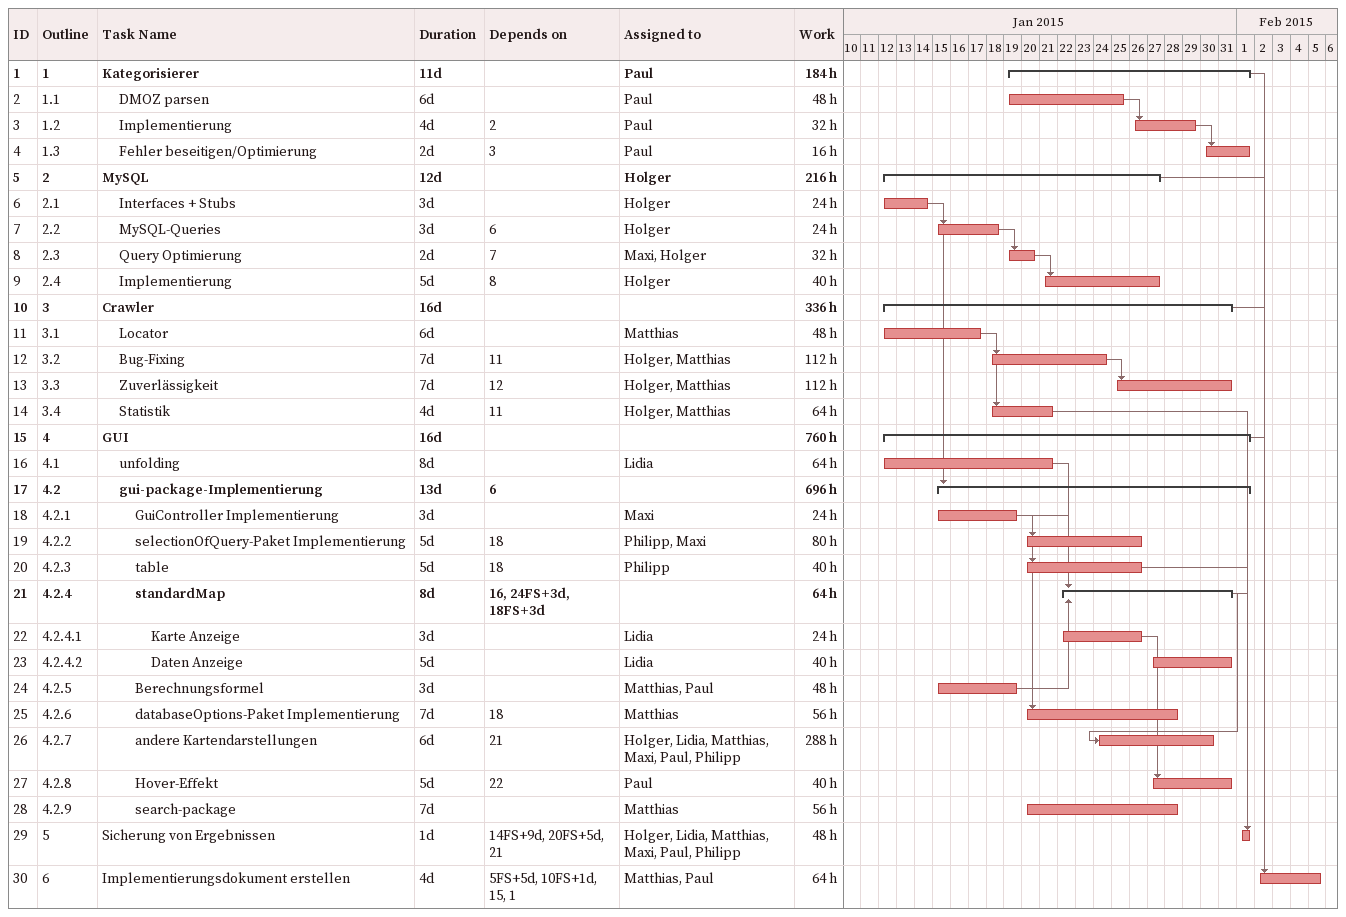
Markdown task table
| ID | WBS | Task | Duration | Start | Finish | Predecessors | Resources | Work (h) |
|---|---|---|---|---|---|---|---|---|
| 1 | 1 | **Kategorisierer** | 11d | 2015-01-19 | 2015-02-01 |  | Paul | 184 |
| 2 | 1.1 | DMOZ parsen | 6d | 2015-01-19 | 2015-01-25 |  | Paul | 48 |
| 3 | 1.2 | Implementierung | 4d | 2015-01-26 | 2015-01-29 | 2 | Paul | 32 |
| 4 | 1.3 | Fehler beseitigen/Optimierung | 2d | 2015-01-30 | 2015-02-01 | 3 | Paul | 16 |
| 5 | 2 | **MySQL** | 12d | 2015-01-12 | 2015-01-27 |  | Holger | 216 |
| 6 | 2.1 | Interfaces + Stubs | 3d | 2015-01-12 | 2015-01-14 |  | Holger | 24 |
| 7 | 2.2 | MySQL-Queries | 3d | 2015-01-15 | 2015-01-18 | 6 | Holger | 24 |
| 8 | 2.3 | Query Optimierung | 2d | 2015-01-19 | 2015-01-20 | 7 | Maxi, Holger | 32 |
| 9 | 2.4 | Implementierung | 5d | 2015-01-21 | 2015-01-27 | 8 | Holger | 40 |
| 10 | 3 | **Crawler** | 16d | 2015-01-12 | 2015-01-31 |  |  | 336 |
| 11 | 3.1 | Locator | 6d | 2015-01-12 | 2015-01-17 |  | Matthias | 48 |
| 12 | 3.2 | Bug-Fixing | 7d | 2015-01-18 | 2015-01-24 | 11 | Holger, Matthias | 112 |
| 13 | 3.3 | Zuverlässigkeit | 7d | 2015-01-25 | 2015-01-31 | 12 | Holger, Matthias | 112 |
| 14 | 3.4 | Statistik | 4d | 2015-01-18 | 2015-01-21 | 11 | Holger, Matthias | 64 |
| 15 | 4 | **GUI** | 16d | 2015-01-12 | 2015-02-01 |  |  | 760 |
| 16 | 4.1 | unfolding | 8d | 2015-01-12 | 2015-01-21 |  | Lidia | 64 |
| 17 | 4.2 | **gui-package-Implementierung** | 13d | 2015-01-15 | 2015-02-01 | 6 |  | 696 |
| 18 | 4.2.1 | GuiController Implementierung | 3d | 2015-01-15 | 2015-01-19 |  | Maxi | 24 |
| 19 | 4.2.2 | selectionOfQuery-Paket Implementierung | 5d | 2015-01-20 | 2015-01-26 | 18 | Philipp, Maxi | 80 |
| 20 | 4.2.3 | table | 5d | 2015-01-20 | 2015-01-26 | 18 | Philipp | 40 |
| 21 | 4.2.4 | **standardMap** | 8d | 2015-01-22 | 2015-01-31 | 16, 24FS+3d, 18FS+3d |  | 64 |
| 22 | 4.2.4.1 | Karte Anzeige | 3d | 2015-01-22 | 2015-01-26 |  | Lidia | 24 |
| 23 | 4.2.4.2 | Daten Anzeige | 5d | 2015-01-27 | 2015-01-31 |  | Lidia | 40 |
| 24 | 4.2.5 | Berechnungsformel | 3d | 2015-01-15 | 2015-01-19 |  | Matthias, Paul | 48 |
| 25 | 4.2.6 | databaseOptions-Paket Implementierung | 7d | 2015-01-20 | 2015-01-28 | 18 | Matthias | 56 |
| 26 | 4.2.7 | andere Kartendarstellungen | 6d | 2015-01-24 | 2015-01-30 | 21 | Holger, Lidia, Matthias, Maxi, Paul, Philipp | 288 |
| 27 | 4.2.8 | Hover-Effekt | 5d | 2015-01-27 | 2015-01-31 | 22 | Paul | 40 |
| 28 | 4.2.9 | search-package | 7d | 2015-01-20 | 2015-01-28 |  | Matthias | 56 |
| 29 | 5 | Sicherung von Ergebnissen | 1d | 2015-02-01 | 2015-02-01 | 14FS+9d, 20FS+5d, 21 | Holger, Lidia, Matthias, Maxi, Paul, Philipp | 48 |
| 30 | 6 | Implementierungsdokument erstellen | 4d | 2015-02-02 | 2015-02-05 | 5FS+5d, 10FS+1d, 15, 1 | Matthias, Paul | 64 |
